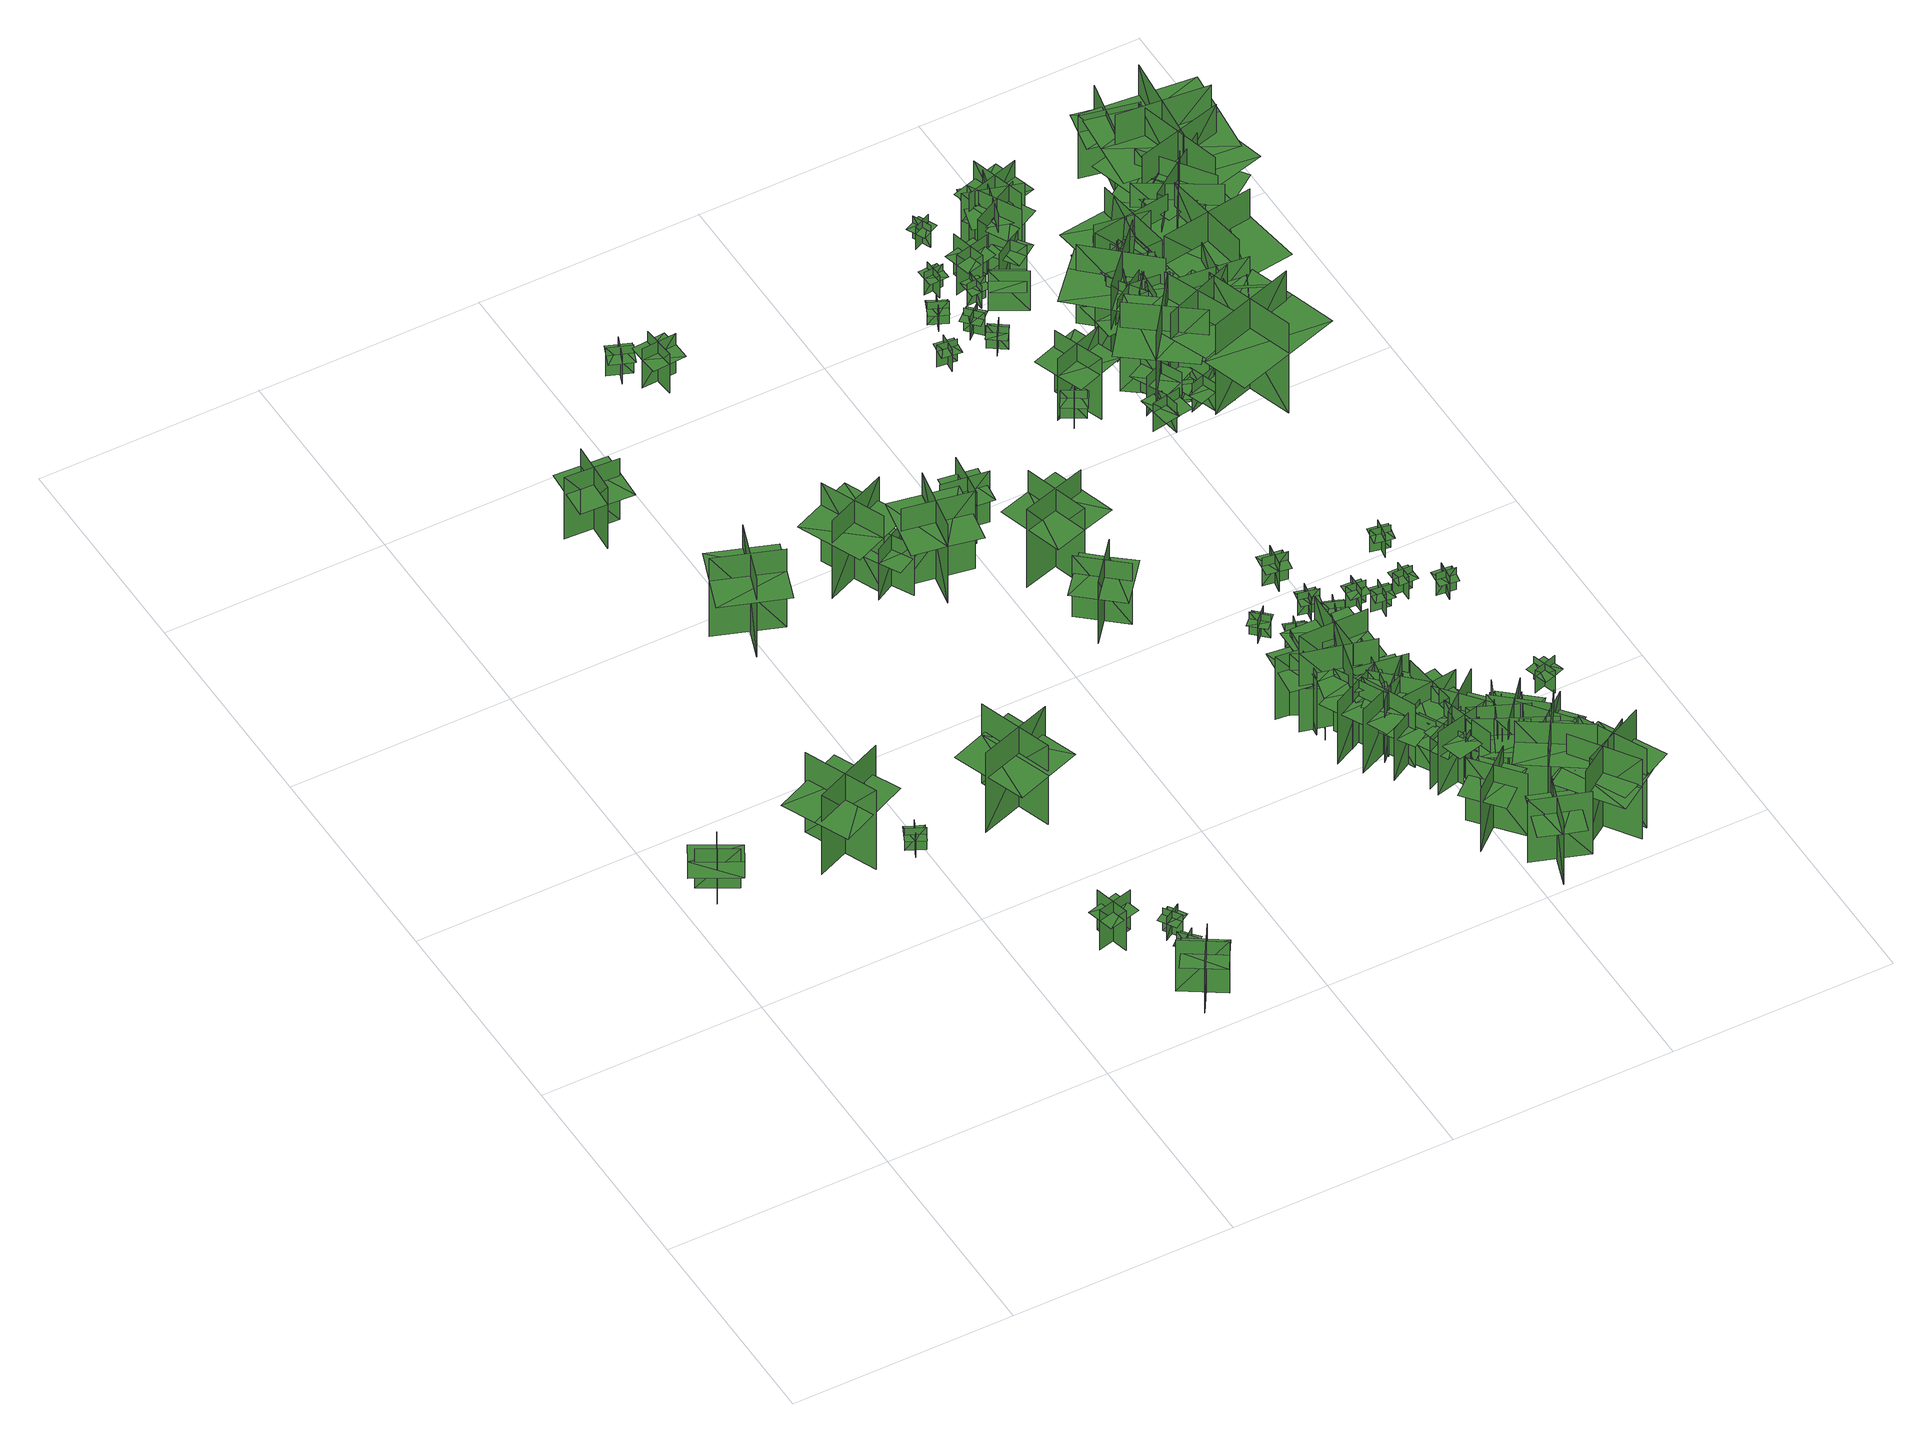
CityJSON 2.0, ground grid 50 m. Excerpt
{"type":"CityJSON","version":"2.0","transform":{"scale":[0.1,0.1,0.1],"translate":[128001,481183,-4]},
"CityObjects":{
"tree1":{"type":"SolitaryVegetationObject","geometry":[{"type":"MultiSurface","lod":"1","boundaries":[[[0,1,2]],[[0,2,3]],[[4,5,6]],[[4,6,7]],[[8,9,10]],[[8,10,11]],[[8,11,12]],[[8,12,13]]]}]},
"tree2":{"type":"SolitaryVegetationObject","geometry":[{"type":"MultiSurface","lod":"1","boundaries":[[[14,15,16]],[[14,16,17]],[[18,19,20]],[[18,20,21]],[[22,23,24]],[[22,24,25]],[[22,25,26]],[[22,26,27]]]}]},
"tree3":{"type":"SolitaryVegetationObject","geometry":[{"type":"MultiSurface","lod":"1","boundaries":[[[28,29,30]],[[28,30,31]],[[32,33,34]],[[32,34,35]],[[36,37,38]],[[36,38,39]],[[36,39,40]],[[36,40,41]]]}]},
"tree4":{"type":"SolitaryVegetationObject","geometry":[{"type":"MultiSurface","lod":"1","boundaries":[[[42,43,44]],[[42,44,45]],[[46,47,48]],[[46,48,49]],[[50,51,52]],[[50,52,53]],[[50,54,55]],[[50,55,51]]]}]},
"tree5":{"type":"SolitaryVegetationObject","geometry":[{"type":"MultiSurface","lod":"1","boundaries":[[[56,57,58]],[[56,58,59]],[[60,61,62]],[[60,62,63]],[[64,65,66]],[[64,66,67]],[[64,68,69]],[[64,69,65]]]}]},
"tree6":{"type":"SolitaryVegetationObject","geometry":[{"type":"MultiSurface","lod":"1","boundaries":[[[70,71,72]],[[70,72,73]],[[74,75,76]],[[74,76,77]],[[78,79,80]],[[78,80,81]],[[78,81,82]],[[78,82,83]]]}]},
"tree7":{"type":"SolitaryVegetationObject","geometry":[{"type":"MultiSurface","lod":"1","boundaries":[[[84,85,86]],[[84,86,87]],[[88,89,90]],[[88,90,91]],[[92,93,94]],[[92,94,95]],[[92,95,96]],[[92,96,97]]]}]},
"tree8":{"type":"SolitaryVegetationObject","geometry":[{"type":"MultiSurface","lod":"1","boundaries":[[[98,99,100]],[[98,100,101]],[[102,103,104]],[[102,104,105]],[[106,107,108]],[[106,108,109]],[[106,109,110]],[[106,110,111]]]}]},
"tree9":{"type":"SolitaryVegetationObject","geometry":[{"type":"MultiSurface","lod":"1","boundaries":[[[112,113,114]],[[112,114,115]],[[116,117,118]],[[116,118,119]],[[120,121,122]],[[120,122,123]],[[120,123,124]],[[120,124,125]]]}]},
"tree10":{"type":"SolitaryVegetationObject","geometry":[{"type":"MultiSurface","lod":"1","boundaries":[[[126,127,128]],[[126,128,129]],[[130,131,132]],[[130,132,133]],[[134,135,136]],[[134,136,137]],[[134,137,138]],[[134,138,139]]]}]},
"tree11":{"type":"SolitaryVegetationObject","geometry":[{"type":"MultiSurface","lod":"1","boundaries":[[[140,141,142]],[[140,142,143]],[[144,145,146]],[[144,146,147]],[[148,149,150]],[[148,150,151]],[[148,151,152]],[[148,152,153]]]}]},
"tree12":{"type":"SolitaryVegetationObject","geometry":[{"type":"MultiSurface","lod":"1","boundaries":[[[154,155,156]],[[154,156,157]],[[158,159,160]],[[158,160,161]],[[162,163,164]],[[162,164,165]],[[162,165,166]],[[162,166,167]]]}]},
"tree13":{"type":"SolitaryVegetationObject","geometry":[{"type":"MultiSurface","lod":"1","boundaries":[[[168,169,170]],[[168,170,171]],[[172,173,174]],[[172,174,175]],[[176,177,178]],[[176,178,179]],[[176,179,180]],[[176,180,181]]]}]},
"tree14":{"type":"SolitaryVegetationObject","geometry":[{"type":"MultiSurface","lod":"1","boundaries":[[[182,183,184]],[[182,184,185]],[[186,187,188]],[[186,188,189]],[[190,191,192]],[[190,192,193]],[[190,193,194]],[[190,194,195]]]}]},
"tree15":{"type":"SolitaryVegetationObject","geometry":[{"type":"MultiSurface","lod":"1","boundaries":[[[196,197,198]],[[196,198,199]],[[200,201,202]],[[200,202,203]],[[204,205,206]],[[204,206,207]],[[204,207,208]],[[204,208,209]]]}]},
"tree16":{"type":"SolitaryVegetationObject","geometry":[{"type":"MultiSurface","lod":"1","boundaries":[[[210,211,212]],[[210,212,213]],[[214,215,216]],[[214,216,217]],[[218,219,220]],[[218,220,221]],[[218,221,222]],[[218,222,223]]]}]},
"tree17":{"type":"SolitaryVegetationObject","geometry":[{"type":"MultiSurface","lod":"1","boundaries":[[[224,225,226]],[[224,226,227]],[[228,229,230]],[[228,230,231]],[[232,233,234]],[[232,234,235]],[[232,236,237]],[[232,237,233]]]}]},
"tree18":{"type":"SolitaryVegetationObject","geometry":[{"type":"MultiSurface","lod":"1","boundaries":[[[238,239,240]],[[238,240,241]],[[242,243,244]],[[242,244,245]],[[246,247,248]],[[246,248,249]],[[246,249,250]],[[246,250,251]]]}]},
"tree19":{"type":"SolitaryVegetationObject","geometry":[{"type":"MultiSurface","lod":"1","boundaries":[[[252,253,254]],[[252,254,255]],[[256,257,258]],[[256,258,259]],[[260,261,262]],[[260,262,263]],[[260,264,265]],[[260,265,261]]]}]},
"tree20":{"type":"SolitaryVegetationObject","geometry":[{"type":"MultiSurface","lod":"1","boundaries":[[[266,267,268]],[[266,268,269]],[[270,271,272]],[[270,272,273]],[[274,275,276]],[[274,276,277]],[[274,278,279]],[[274,279,275]]]}]},
"tree21":{"type":"SolitaryVegetationObject","geometry":[{"type":"MultiSurface","lod":"1","boundaries":[[[280,281,282]],[[280,282,283]],[[284,285,286]],[[284,286,287]],[[288,289,290]],[[288,290,291]],[[288,292,293]],[[288,293,289]]]}]},
"tree22":{"type":"SolitaryVegetationObject","geometry":[{"type":"MultiSurface","lod":"1","boundaries":[[[294,295,296]],[[294,296,297]],[[298,299,300]],[[298,300,301]],[[302,303,304]],[[302,304,305]],[[302,305,306]],[[302,306,307]]]}]},
"tree23":{"type":"SolitaryVegetationObject","geometry":[{"type":"MultiSurface","lod":"1","boundaries":[[[308,309,310]],[[308,310,311]],[[312,313,314]],[[312,314,315]],[[316,317,318]],[[316,318,319]],[[316,320,321]],[[316,321,317]]]}]},
"tree24":{"type":"SolitaryVegetationObject","geometry":[{"type":"MultiSurface","lod":"1","boundaries":[[[322,323,324]],[[322,324,325]],[[326,327,328]],[[326,328,329]],[[330,331,332]],[[330,332,333]],[[330,333,334]],[[330,334,335]]]}]},
"tree25":{"type":"SolitaryVegetationObject","geometry":[{"type":"MultiSurface","lod":"1","boundaries":[[[336,337,338]],[[336,338,339]],[[340,341,342]],[[340,342,343]],[[344,345,346]],[[344,346,347]],[[344,348,349]],[[344,349,345]]]}]},
"tree26":{"type":"SolitaryVegetationObject","geometry":[{"type":"MultiSurface","lod":"1","boundaries":[[[350,351,352]],[[350,352,353]],[[354,355,356]],[[354,356,357]],[[358,359,360]],[[358,360,361]],[[358,362,363]],[[358,363,359]]]}]},
"tree27":{"type":"SolitaryVegetationObject","geometry":[{"type":"MultiSurface","lod":"1","boundaries":[[[364,365,366]],[[364,366,367]],[[368,369,370]],[[368,370,371]],[[372,373,374]],[[372,374,375]],[[372,375,376]],[[372,376,377]]]}]},
"tree28":{"type":"SolitaryVegetationObject","geometry":[{"type":"MultiSurface","lod":"1","boundaries":[[[378,379,380]],[[378,380,381]],[[382,383,384]],[[382,384,385]],[[386,387,388]],[[386,388,389]],[[386,390,391]],[[386,391,387]]]}]},
"tree29":{"type":"SolitaryVegetationObject","geometry":[{"type":"MultiSurface","lod":"1","boundaries":[[[392,393,394]],[[392,394,395]],[[396,397,398]],[[396,398,399]],[[400,401,402]],[[400,402,403]],[[400,404,405]],[[400,405,401]]]}]},
"tree30":{"type":"SolitaryVegetationObject","geometry":[{"type":"MultiSurface","lod":"1","boundaries":[[[406,407,408]],[[406,408,409]],[[410,411,412]],[[410,412,413]],[[414,415,416]],[[414,416,417]],[[414,418,419]],[[414,419,415]]]}]},
"tree31":{"type":"SolitaryVegetationObject","geometry":[{"type":"MultiSurface","lod":"1","boundaries":[[[420,421,422]],[[420,422,423]],[[424,425,426]],[[424,426,427]],[[428,429,430]],[[428,430,431]],[[428,432,433]],[[428,433,429]]]}]},
"tree32":{"type":"SolitaryVegetationObject","geometry":[{"type":"MultiSurface","lod":"1","boundaries":[[[434,435,436]],[[434,436,437]],[[438,439,440]],[[438,440,441]],[[442,443,444]],[[442,444,445]],[[442,445,446]],[[442,446,447]]]}]},
"tree33":{"type":"SolitaryVegetationObject","geometry":[{"type":"MultiSurface","lod":"1","boundaries":[[[448,449,450]],[[448,450,451]],[[452,453,454]],[[452,454,455]],[[456,457,458]],[[456,458,459]],[[456,460,461]],[[456,461,457]]]}]},
"tree34":{"type":"SolitaryVegetationObject","geometry":[{"type":"MultiSurface","lod":"1","boundaries":[[[462,463,464]],[[462,464,465]],[[466,467,468]],[[466,468,469]],[[470,471,472]],[[470,472,473]],[[470,473,474]],[[470,474,475]]]}]},
"tree35":{"type":"SolitaryVegetationObject","geometry":[{"type":"MultiSurface","lod":"1","boundaries":[[[476,477,478]],[[476,478,479]],[[480,481,482]],[[480,482,483]],[[484,485,486]],[[484,486,487]],[[484,487,488]],[[484,488,489]]]}]},
"tree36":{"type":"SolitaryVegetationObject","geometry":[{"type":"MultiSurface","lod":"1","boundaries":[[[490,491,492]],[[490,492,493]],[[494,495,496]],[[494,496,497]],[[498,499,500]],[[498,500,501]],[[498,502,503]],[[498,503,499]]]}]},
"tree37":{"type":"SolitaryVegetationObject","geometry":[{"type":"MultiSurface","lod":"1","boundaries":[[[504,505,506]],[[504,506,507]],[[508,509,510]],[[508,510,511]],[[512,513,514]],[[512,514,515]],[[512,515,516]],[[512,516,517]]]}]},
"tree38":{"type":"SolitaryVegetationObject","geometry":[{"type":"MultiSurface","lod":"1","boundaries":[[[518,519,520]],[[518,520,521]],[[522,523,524]],[[522,524,525]],[[526,527,528]],[[526,528,529]],[[526,530,531]],[[526,531,527]]]}]},
"tree39":{"type":"SolitaryVegetationObject","geometry":[{"type":"MultiSurface","lod":"1","boundaries":[[[532,533,534]],[[532,534,535]],[[536,537,538]],[[536,538,539]],[[540,541,542]],[[540,542,543]],[[540,544,545]],[[540,545,541]]]}]},
"tree40":{"type":"SolitaryVegetationObject","geometry":[{"type":"MultiSurface","lod":"1","boundaries":[[[546,547,548]],[[546,548,549]],[[550,551,552]],[[550,552,553]],[[554,555,556]],[[554,556,557]],[[554,558,559]],[[554,559,555]]]}]},
"tree41":{"type":"SolitaryVegetationObject","geometry":[{"type":"MultiSurface","lod":"1","boundaries":[[[560,561,562]],[[560,562,563]],[[564,565,566]],[[564,566,567]],[[568,569,570]],[[568,570,571]],[[568,572,573]],[[568,573,569]]]}]},
"tree42":{"type":"SolitaryVegetationObject","geometry":[{"type":"MultiSurface","lod":"1","boundaries":[[[574,575,576]],[[574,576,577]],[[578,579,580]],[[578,580,581]],[[582,583,584]],[[582,584,585]],[[582,583,586]],[[582,586,587]]]}]},
"tree43":{"type":"SolitaryVegetationObject","geometry":[{"type":"MultiSurface","lod":"1","boundaries":[[[588,589,590]],[[588,590,591]],[[592,593,594]],[[592,594,595]],[[596,597,598]],[[596,598,599]],[[596,600,601]],[[596,601,597]]]}]},
"tree44":{"type":"SolitaryVegetationObject","geometry":[{"type":"MultiSurface","lod":"1","boundaries":[[[602,603,604]],[[602,604,605]],[[606,607,608]],[[606,608,609]],[[610,611,612]],[[610,612,613]],[[610,611,614]],[[610,614,615]]]}]},
"tree45":{"type":"SolitaryVegetationObject","geometry":[{"type":"MultiSurface","lod":"1","boundaries":[[[616,617,618]],[[616,618,619]],[[620,621,622]],[[620,622,623]],[[624,625,626]],[[624,626,627]],[[624,627,628]],[[624,628,629]]]}]},
"tree46":{"type":"SolitaryVegetationObject","geometry":[{"type":"MultiSurface","lod":"1","boundaries":[[[630,631,632]],[[630,632,633]],[[634,635,636]],[[634,636,637]],[[638,639,640]],[[638,640,641]],[[638,642,643]],[[638,643,639]]]}]},
"tree47":{"type":"SolitaryVegetationObject","geometry":[{"type":"MultiSurface","lod":"1","boundaries":[[[644,645,646]],[[644,646,647]],[[648,649,650]],[[648,650,651]],[[652,653,654]],[[652,654,655]],[[652,656,657]],[[652,657,653]]]}]},
"tree48":{"type":"SolitaryVegetationObject","geometry":[{"type":"MultiSurface","lod":"1","boundaries":[[[658,659,660]],[[658,660,661]],[[662,663,664]],[[662,664,665]],[[666,667,668]],[[666,668,669]],[[666,669,670]],[[666,670,671]]]}]},
"tree49":{"type":"SolitaryVegetationObject","geometry":[{"type":"MultiSurface","lod":"1","boundaries":[[[672,673,674]],[[672,674,675]],[[676,677,678]],[[676,678,679]],[[680,681,682]],[[680,682,683]],[[680,681,684]],[[680,684,685]]]}]},
"tree50":{"type":"SolitaryVegetationObject","geometry":[{"type":"MultiSurface","lod":"1","boundaries":[[[686,687,688]],[[686,688,689]],[[690,691,692]],[[690,692,693]],[[694,695,696]],[[694,696,697]],[[694,697,698]],[[694,698,699]]]}]},
"tree51":{"type":"SolitaryVegetationObject","geometry":[{"type":"MultiSurface","lod":"1","boundaries":[[[700,701,702]],[[700,702,703]],[[704,705,706]],[[704,706,707]],[[708,709,710]],[[708,710,711]],[[708,711,712]],[[708,712,713]]]}]},
"tree52":{"type":"SolitaryVegetationObject","geometry":[{"type":"MultiSurface","lod":"1","boundaries":[[[714,715,716]],[[714,716,717]],[[718,719,720]],[[718,720,721]],[[722,723,724]],[[722,724,725]],[[722,725,726]],[[722,726,727]]]}]},
"tree53":{"type":"SolitaryVegetationObject","geometry":[{"type":"MultiSurface","lod":"1","boundaries":[[[728,729,730]],[[728,730,731]],[[732,733,734]],[[732,734,735]],[[736,737,738]],[[736,738,739]],[[736,739,740]],[[736,740,741]]]}]},
"tree54":{"type":"SolitaryVegetationObject","geometry":[{"type":"MultiSurface","lod":"1","boundaries":[[[742,743,744]],[[742,744,745]],[[746,747,748]],[[746,748,749]],[[750,751,752]],[[750,752,753]],[[750,753,754]],[[750,754,755]]]}]},
"tree55":{"type":"SolitaryVegetationObject","geometry":[{"type":"MultiSurface","lod":"1","boundaries":[[[756,757,758]],[[756,758,759]],[[760,761,762]],[[760,762,763]],[[764,765,766]],[[764,766,767]],[[764,767,768]],[[764,768,769]]]}]},
"tree56":{"type":"SolitaryVegetationObject","geometry":[{"type":"MultiSurface","lod":"1","boundaries":[[[770,771,772]],[[770,772,773]],[[774,775,776]],[[774,776,777]],[[778,779,780]],[[778,780,781]],[[778,781,782]],[[778,782,783]]]}]},
"tree57":{"type":"SolitaryVegetationObject","geometry":[{"type":"MultiSurface","lod":"1","boundaries":[[[784,785,786]],[[784,786,787]],[[788,789,790]],[[788,790,791]],[[792,793,794]],[[792,794,795]],[[792,795,796]],[[792,796,797]]]}]},
"tree58":{"type":"SolitaryVegetationObject","geometry":[{"type":"MultiSurface","lod":"1","boundaries":[[[798,799,800]],[[798,800,801]],[[802,803,804]],[[802,804,805]],[[806,807,808]],[[806,808,809]],[[806,809,810]],[[806,810,811]]]}]},
"tree59":{"type":"SolitaryVegetationObject","geometry":[{"type":"MultiSurface","lod":"1","boundaries":[[[812,813,814]],[[812,814,815]],[[816,817,818]],[[816,818,819]],[[820,821,822]],[[820,822,823]],[[820,823,824]],[[820,824,825]]]}]},
"tree60":{"type":"SolitaryVegetationObject","geometry":[{"type":"MultiSurface","lod":"1","boundaries":[[[826,827,828]],[[826,828,829]],[[830,831,832]],[[830,832,833]],[[834,835,836]],[[834,836,837]],[[834,837,838]],[[834,838,839]]]}]},
"tree61":{"type":"SolitaryVegetationObject","geometry":[{"type":"MultiSurface","lod":"1","boundaries":[[[840,841,842]],[[840,842,843]],[[844,845,846]],[[844,846,847]],[[848,849,850]],[[848,850,851]],[[848,851,852]],[[848,852,853]]]}]},
"tree62":{"type":"SolitaryVegetationObject","geometry":[{"type":"MultiSurface","lod":"1","boundaries":[[[854,855,856]],[[854,856,857]],[[858,859,860]],[[858,860,861]],[[862,863,864]],[[862,864,865]],[[862,865,866]],[[862,866,867]]]}]},
"tree63":{"type":"SolitaryVegetationObject","geometry":[{"type":"MultiSurface","lod":"1","boundaries":[[[868,869,870]],[[868,870,871]],[[872,873,874]],[[872,874,875]],[[876,877,878]],[[876,878,879]],[[876,879,880]],[[876,880,881]]]}]},
"tree64":{"type":"SolitaryVegetationObject","geometry":[{"type":"MultiSurface","lod":"1","boundaries":[[[882,883,884]],[[882,884,885]],[[886,887,888]],[[886,888,889]],[[890,891,892]],[[890,892,893]],[[890,894,895]],[[890,895,891]]]}]},
"tree65":{"type":"SolitaryVegetationObject","geometry":[{"type":"MultiSurface","lod":"1","boundaries":[[[896,897,898]],[[896,898,899]],[[900,901,902]],[[900,902,903]],[[904,905,906]],[[904,906,907]],[[904,908,909]],[[904,909,905]]]}]},
"tree66":{"type":"SolitaryVegetationObject","geometry":[{"type":"MultiSurface","lod":"1","boundaries":[[[910,911,912]],[[910,912,913]],[[914,915,916]],[[914,916,917]],[[918,919,920]],[[918,920,921]],[[918,921,922]],[[918,922,923]]]}]},
"tree67":{"type":"SolitaryVegetationObject","geometry":[{"type":"MultiSurface","lod":"1","boundaries":[[[924,925,926]],[[924,926,927]],[[928,929,930]],[[928,930,931]],[[932,933,934]],[[932,934,935]],[[932,935,936]],[[932,936,937]]]}]},
"tree68":{"type":"SolitaryVegetationObject","geometry":[{"type":"MultiSurface","lod":"1","boundaries":[[[938,939,940]],[[938,940,941]],[[942,943,944]],[[942,944,945]],[[946,947,948]],[[946,948,949]],[[946,949,950]],[[946,950,951]]]}]},
"tree69":{"type":"SolitaryVegetationObject","geometry":[{"type":"MultiSurface","lod":"1","boundaries":[[[952,953,954]],[[952,954,955]],[[956,957,958]],[[956,958,959]],[[960,961,962]],[[960,962,963]],[[960,963,964]],[[960,964,965]]]}]},
"tree70":{"type":"SolitaryVegetationObject","geometry":[{"type":"MultiSurface","lod":"1","boundaries":[[[966,967,968]],[[966,968,969]],[[970,971,972]],[[970,972,973]],[[974,975,976]],[[974,976,977]],[[974,977,978]],[[974,978,979]]]}]},
"tree71":{"type":"SolitaryVegetationObject","geometry":[{"type":"MultiSurface","lod":"1","boundaries":[[[980,981,982]],[[980,982,983]],[[984,985,986]],[[984,986,987]],[[988,989,990]],[[988,990,991]],[[988,991,992]],[[988,992,993]]]}]},
"tree72":{"type":"SolitaryVegetationObject","geometry":[{"type":"MultiSurface","lod":"1","boundaries":[[[994,995,996]],[[994,996,997]],[[998,999,1000]],[[998,1000,1001]],[[1002,1003,1004]],[[1002,1004,1005]],[[1002,1006,1007]],[[1002,1007,1003]]]}]},
"tree73":{"type":"SolitaryVegetationObject","geometry":[{"type":"MultiSurface","lod":"1","boundaries":[[[1008,1009,1010]],[[1008,1010,1011]],[[1012,1013,1014]],[[1012,1014,1015]],[[1016,1017,1018]],[[1016,1018,1019]],[[1016,1019,1020]],[[1016,1020,1021]]]}]},
"tree74":{"type":"SolitaryVegetationObject","geometry":[{"type":"MultiSurface","lod":"1","boundaries":[[[1022,1023,1024]],[[1022,1024,1025]],[[1026,1027,1028]],[[1026,1028,1029]],[[1030,1031,1032]],[[1030,1032,1033]],[[1030,1033,1034]],[[1030,1034,1035]]]}]},
"tree75":{"type":"SolitaryVegetationObject","geometry":[{"type":"MultiSurface","lod":"1","boundaries":[[[1036,1037,1038]],[[1036,1038,1039]],[[1040,1041,1042]],[[1040,1042,1043]],[[1044,1045,1041]],[[1044,1041,1040]],[[1046,1047,1037]],[[1046,1037,1036]],[[1036,1037,1048]],[[1036,1048,1049]],[[1036,1050,1051]],[[1036,1051,1037]]]}]},
"tree76":{"type":"SolitaryVegetationObject","geometry":[{"type":"MultiSurface","lod":"1","boundaries":[[[1052,1053,1054]],[[1052,1054,1055]],[[1056,1057,1058]],[[1056,1058,1059]],[[1060,1061,1062]],[[1060,1062,1063]],[[1060,1063,1064]],[[1060,1064,1065]]]}]},
"tree77":{"type":"SolitaryVegetationObject","geometry":[{"type":"MultiSurface","lod":"1","boundaries":[[[1066,1067,1068]],[[1066,1068,1069]],[[1070,1071,1072]],[[1070,1072,1073]],[[1074,1075,1076]],[[1074,1076,1077]],[[1074,1078,1079]],[[1074,1079,1075]]]}]},
"tree78":{"type":"SolitaryVegetationObject","geometry":[{"type":"MultiSurface","lod":"1","boundaries":[[[1080,1081,1082]],[[1080,1082,1083]],[[1084,1085,1086]],[[1084,1086,1087]],[[1088,1089,1090]],[[1088,1090,1091]],[[1088,1091,1092]],[[1088,1092,1093]]]}]},
"tree79":{"type":"SolitaryVegetationObject","geometry":[{"type":"MultiSurface","lod":"1","boundaries":[[[1094,1095,1096]],[[1094,1096,1097]],[[1098,1099,1100]],[[1098,1100,1101]],[[1102,1103,1104]],[[1102,1104,1105]],[[1102,1105,1106]],[[1102,1106,1107]]]}]},
"tree80":{"type":"SolitaryVegetationObject","geometry":[{"type":"MultiSurface","lod":"1","boundaries":[[[1108,1109,1110]],[[1108,1110,1111]],[[1112,1113,1114]],[[1112,1114,1115]],[[1116,1117,1113]],[[1116,1113,1112]],[[1118,1119,1109]],[[1118,1109,1108]],[[1108,1109,1120]],[[1108,1120,1121]],[[1108,1122,1123]],[[1108,1123,1109]]]}]},
"tree81":{"type":"SolitaryVegetationObject","geometry":[{"type":"MultiSurface","lod":"1","boundaries":[[[1124,1125,1126]],[[1124,1126,1127]],[[1128,1129,1130]],[[1128,1130,1131]],[[1132,1133,1134]],[[1132,1134,1135]],[[1132,1136,1137]],[[1132,1137,1133]]]}]},
"tree82":{"type":"SolitaryVegetationObject","geometry":[{"type":"MultiSurface","lod":"1","boundaries":[[[1138,1139,1140]],[[1138,1140,1141]],[[1142,1143,1144]],[[1142,1144,1145]],[[1146,1147,1148]],[[1146,1148,1149]],[[1146,1149,1150]],[[1146,1150,1151]]]}]},
"tree83":{"type":"SolitaryVegetationObject","geometry":[{"type":"MultiSurface","lod":"1","boundaries":[[[1152,1153,1154]],[[1152,1154,1155]],[[1156,1157,1158]],[[1156,1158,1159]],[[1160,1161,1162]],[[1160,1162,1163]],[[1160,1163,1164]],[[1160,1164,1165]]]}]},
"tree84":{"type":"SolitaryVegetationObject","geometry":[{"type":"MultiSurface","lod":"1","boundaries":[[[1166,1167,1168]],[[1166,1168,1169]],[[1170,1171,1172]],[[1170,1172,1173]],[[1174,1175,1176]],[[1174,1176,1177]],[[1174,1177,1178]],[[1174,1178,1179]]]}]},
"tree85":{"type":"SolitaryVegetationObject","geometry":[{"type":"MultiSurface","lod":"1","boundaries":[[[1180,1181,1182]],[[1180,1182,1183]],[[1184,1185,1186]],[[1184,1186,1187]],[[1188,1189,1190]],[[1188,1190,1191]],[[1188,1191,1192]],[[1188,1192,1193]]]}]},
"tree86":{"type":"SolitaryVegetationObject","geometry":[{"type":"MultiSurface","lod":"1","boundaries":[[[1194,1195,1196]],[[1194,1196,1197]],[[1198,1199,1200]],[[1198,1200,1201]],[[1202,1203,1204]],[[1202,1204,1205]],[[1202,1206,1207]],[[1202,1207,1203]]]}]},
"tree87":{"type":"SolitaryVegetationObject","geometry":[{"type":"MultiSurface","lod":"1","boundaries":[[[1208,1209,1210]],[[1208,1210,1211]],[[1212,1213,1214]],[[1212,1214,1215]],[[1216,1217,1218]],[[1216,1218,1219]],[[1216,1219,1220]],[[1216,1220,1221]]]}]},
"tree88":{"type":"SolitaryVegetationObject","geometry":[{"type":"MultiSurface","lod":"1","boundaries":[[[1222,1223,1224]],[[1222,1224,1225]],[[1226,1227,1228]],[[1226,1228,1229]],[[1230,1231,1232]],[[1230,1232,1233]],[[1230,1233,1234]],[[1230,1234,1235]]]}]},
"tree89":{"type":"SolitaryVegetationObject","geometry":[{"type":"MultiSurface","lod":"1","boundaries":[[[1236,1237,1238]],[[1236,1238,1239]],[[1240,1241,1242]],[[1240,1242,1243]],[[1244,1245,1246]],[[1244,1246,1247]],[[1244,1247,1248]],[[1244,1248,1249]]]}]},
"tree90":{"type":"SolitaryVegetationObject","geometry":[{"type":"MultiSurface","lod":"1","boundaries":[[[1250,1251,1252]],[[1250,1252,1253]],[[1254,1255,1256]],[[1254,1256,1257]],[[1258,1259,1255]],[[1258,1255,1254]],[[1260,1261,1251]],[[1260,1251,1250]],[[1250,1251,1262]],[[1250,1262,1263]],[[1250,1264,1265]],[[1250,1265,1251]]]}]},
"tree91":{"type":"SolitaryVegetationObject","geometry":[{"type":"MultiSurface","lod":"1","boundaries":[[[1266,1267,1268]],[[1266,1268,1269]],[[1270,1271,1272]],[[1270,1272,1273]],[[1274,1275,1276]],[[1274,1276,1277]],[[1274,1277,1278]],[[1274,1278,1279]]]}]},
"tree92":{"type":"SolitaryVegetationObject","geometry":[{"type":"MultiSurface","lod":"1","boundaries":[[[1280,1281,1282]],[[1280,1282,1283]],[[1284,1285,1286]],[[1284,1286,1287]],[[1288,1289,1290]],[[1288,1290,1291]],[[1288,1292,1293]],[[1288,1293,1289]]]}]},
"tree93":{"type":"SolitaryVegetationObject","geometry":[{"type":"MultiSurface","lod":"1","boundaries":[[[1294,1295,1296]],[[1294,1296,1297]],[[1298,1299,1300]],[[1298,1300,1301]],[[1302,1303,1304]],[[1302,1304,1305]],[[1302,1305,1306]],[[1302,1306,1307]]]}]},
"tree94":{"type":"SolitaryVegetationObject","geometry":[{"type":"MultiSurface","lod":"1","boundaries":[[[1308,1309,1310]],[[1308,1310,1311]],[[1312,1313,1314]],[[1312,1314,1315]],[[1316,1317,1313]],[[1316,1313,1312]],[[1318,1319,1309]],[[1318,1309,1308]],[[1308,1309,1320]],[[1308,1320,1321]],[[1308,1322,1323]],[[1308,1323,1309]]]}]},
"tree95":{"type":"SolitaryVegetationObject","geometry":[{"type":"MultiSurface","lod":"1","boundaries":[[[1324,1325,1326]],[[1324,1326,1327]],[[1328,1329,1330]],[[1328,1330,1331]],[[1332,1333,1334]],[[1332,1334,1335]],[[1332,1336,1337]],[[1332,1337,1333]]]}]},
"tree96":{"type":"SolitaryVegetationObject","geometry":[{"type":"MultiSurface","lod":"1","boundaries":[[[1338,1339,1340]],[[1338,1340,1341]],[[1342,1343,1344]],[[1342,1344,1345]],[[1346,1347,1348]],[[1346,1348,1349]],[[1346,1349,1350]],[[1346,1350,1351]]]}]},
"tree97":{"type":"SolitaryVegetationObject","geometry":[{"type":"MultiSurface","lod":"1","boundaries":[[[1352,1353,1354]],[[1352,1354,1355]],[[1356,1357,1358]],[[1356,1358,1359]],[[1360,1361,1362]],[[1360,1362,1363]],[[1360,1363,1364]],[[1360,1364,1365]]]}]},
"tree98":{"type":"SolitaryVegetationObject","geometry":[{"type":"MultiSurface","lod":"1","boundaries":[[[1366,1367,1368]],[[1366,1368,1369]],[[1370,1371,1372]],[[1370,1372,1373]],[[1374,1375,1376]],[[1374,1376,1377]],[[1374,1377,1378]],[[1374,1378,1379]]]}]},
"tree99":{"type":"SolitaryVegetationObject","geometry":[{"type":"MultiSurface","lod":"1","boundaries":[[[1380,1381,1382]],[[1380,1382,1383]],[[1384,1385,1386]],[[1384,1386,1387]],[[1388,1389,1390]],[[1388,1390,1391]],[[1388,1392,1393]],[[1388,1393,1389]]]}]},
"tree100":{"type":"SolitaryVegetationObject","geometry":[{"type":"MultiSurface","lod":"1","boundaries":[[[1394,1395,1396]],[[1394,1396,1397]],[[1398,1399,1400]],[[1398,1400,1401]],[[1402,1403,1404]],[[1402,1404,1405]],[[1402,1405,1406]],[[1402,1406,1407]]]}]},
"tree101":{"type":"SolitaryVegetationObject","geometry":[{"type":"MultiSurface","lod":"1","boundaries":[[[1408,1409,1410]],[[1408,1410,1411]],[[1412,1413,1414]],[[1412,1414,1415]],[[1416,1417,1418]],[[1416,1418,1419]],[[1416,1420,1421]],[[1416,1421,1417]]]}]},
"tree102":{"type":"SolitaryVegetationObject","geometry":[{"type":"MultiSurface","lod":"1","boundaries":[[[1422,1423,1424]],[[1422,1424,1425]],[[1426,1427,1428]],[[1426,1428,1429]],[[1430,1431,1432]],[[1430,1432,1433]],[[1430,1433,1434]],[[1430,1434,1435]]]}]},
"tree103":{"type":"SolitaryVegetationObject","geometry":[{"type":"MultiSurface","lod":"1","boundaries":[[[1436,1437,1438]],[[1436,1438,1439]],[[1440,1441,1442]],[[1440,1442,1443]],[[1444,1445,1446]],[[1444,1446,1447]],[[1444,1447,1448]],[[1444,1448,1449]]]}]},
"tree104":{"type":"SolitaryVegetationObject","geometry":[{"type":"MultiSurface","lod":"1","boundaries":[[[1450,1451,1452]],[[1450,1452,1453]],[[1454,1455,1456]],[[1454,1456,1457]],[[1458,1459,1460]],[[1458,1460,1461]],[[1458,1462,1463]],[[1458,1463,1459]]]}]}
},
"vertices":[
[56,775,26],[56,775,134],[102,857,134],[102,857,26],[40,836,26],[40,836,134],[119,792,134],[119,792,26],[28,843,99],[5,802,99],[103,747,99],[126,788,99],[149,829,99],[51,884,99],
[446,827,11],[284,758,11],[284,758,230],[446,827,230],[316,879,11],[385,717,11],[385,717,230],[316,879,230],[431,834,159],[398,908,159],[237,836,159],[271,762,159],[304,688,159],[465,760,159],
[463,742,4],[503,723,4],[503,723,65],[463,742,65],[473,714,4],[492,754,4],[492,754,65],[473,714,65],[473,714,48],[493,705,48],[512,745,48],[492,754,48],[472,764,48],[453,724,48],
[740,330,2],[660,310,2],[660,310,111],[740,330,111],[684,363,2],[704,283,2],[704,283,111],[684,363,111],[733,329,83],[660,310,83],[668,278,83],[741,297,83],[725,360,83],[652,341,83],
[733,135,2],[823,78,2],[823,78,143],[733,135,143],[752,53,2],[809,143,2],[809,143,143],[752,53,143],[741,130,107],[823,78,107],[845,114,107],[763,166,107],[718,95,107],[801,43,107],
[811,185,8],[783,219,8],[783,219,70],[811,185,70],[814,214,8],[780,186,8],[780,186,70],[814,214,70],[814,214,53],[800,231,53],[766,203,53],[780,186,53],[794,169,53],[828,197,53],
[791,289,10],[815,252,10],[815,252,72],[791,289,72],[784,261,10],[822,284,10],[822,284,72],[784,261,72],[784,261,55],[796,242,55],[834,265,55],[822,284,55],[810,303,55],[773,279,55],
[435,1826,9],[313,1833,9],[313,1833,178],[435,1826,178],[381,1887,9],[374,1766,9],[374,1766,178],[381,1887,178],[381,1887,131],[321,1891,131],[313,1769,131],[374,1766,131],[435,1762,131],[442,1883,131],
[480,1359,5],[531,1505,5],[531,1505,221],[480,1359,221],[573,1403,5],[427,1455,5],[427,1455,221],[573,1403,221],[573,1403,160],[599,1476,160],[453,1528,160],[427,1455,160],[401,1382,160],[547,1330,160],
[690,833,3],[746,666,3],[746,666,222],[690,833,222],[628,708,3],[795,764,3],[795,764,222],[628,708,222],[682,819,151],[605,791,151],[664,625,151],[741,653,151],[817,680,151],[758,846,151],
[690,1427,6],[832,1488,6],[832,1488,221],[690,1427,221],[785,1388,6],[724,1530,6],[724,1530,221],[785,1388,221],[785,1388,161],[856,1419,161],[795,1561,161],[724,1530,161],[653,1499,161],[714,1357,161],
[786,1440,9],[834,1352,9],[834,1352,148],[786,1440,148],[767,1376,9],[855,1424,9],[855,1424,148],[767,1376,148],[767,1376,109],[791,1332,109],[879,1380,109],[855,1424,109],[831,1468,109],[744,1420,109],
[663,2170,10],[611,2190,10],[611,2190,87],[663,2170,87],[648,2204,10],[628,2153,10],[628,2153,87],[648,2204,87],[648,2204,66],[622,2214,66],[602,2163,66],[628,2153,66],[654,2143,66],[674,2194,66],
[823,1386,9],[975,1358,9],[975,1358,224],[823,1386,224],[881,1301,9],[909,1453,9],[909,1453,224],[881,1301,224],[881,1301,164],[957,1286,164],[985,1439,164],[909,1453,164],[833,1467,164],[805,1315,164],
[691,2162,10],[697,2085,10],[697,2085,118],[691,2162,118],[657,2124,10],[735,2129,10],[735,2129,118],[657,2124,118],[657,2124,88],[660,2085,88],[737,2090,88],[735,2129,88],[732,2168,88],[655,2162,88],
[1163,1061,16],[1071,1140,16],[1071,1140,185],[1163,1061,185],[1157,1142,16],[1078,1049,16],[1078,1049,185],[1157,1142,185],[1157,1142,137],[1111,1182,137],[1032,1089,137],[1078,1049,137],[1125,1010,137],[1204,1103,137],
[1026,1524,9],[1013,1418,9],[1013,1418,150],[1026,1524,150],[960,1472,9],[1066,1458,9],[1066,1458,150],[960,1472,150],[1025,1515,113],[1013,1418,113],[1054,1413,113],[1067,1509,113],[983,1520,113],[971,1424,113],
[1184,1304,11],[1036,1260,11],[1036,1260,226],[1184,1304,226],[1094,1354,11],[1138,1206,11],[1138,1206,226],[1094,1354,226],[1094,1354,166],[1020,1332,166],[1064,1183,166],[1138,1206,166],[1212,1228,166],[1168,1376,166],
[1328,617,9],[1342,746,9],[1342,746,181],[1328,617,181],[1408,682,9],[1279,696,9],[1279,696,181],[1408,682,181],[1329,628,136],[1342,746,136],[1291,752,136],[1278,634,136],[1380,623,136],[1393,741,136],
[1324,527,8],[1441,585,8],[1441,585,180],[1324,527,180],[1422,495,8],[1364,612,8],[1364,612,180],[1422,495,180],[1334,532,135],[1441,585,135],[1418,631,135],[1311,578,135],[1357,486,135],[1464,539,135],
[1448,175,5],[1547,259,5],[1547,259,177],[1448,175,177],[1550,167,5],[1467,267,5],[1467,267,177],[1550,167,177],[1456,182,132],[1547,259,132],[1514,298,132],[1423,222,132],[1489,143,132],[1580,220,132],
[1420,629,10],[1308,690,10],[1308,690,181],[1420,629,181],[1397,707,10],[1397,707,181],[1335,595,181],[1335,595,10],[1397,707,127],[1350,733,127],[1301,644,127],[1347,618,127],[1394,592,127],[1443,682,127],
[1356,481,7],[1475,532,7],[1475,532,180],[1356,481,180],[1452,443,7],[1400,563,7],[1400,563,180],[1452,443,180],[1366,485,135],[1475,532,135],[1455,579,135],[1346,532,135],[1386,438,135],[1496,485,135],
[1370,547,10],[1411,705,10],[1411,705,227],[1370,547,227],[1459,600,10],[1459,600,227],[1302,641,227],[1302,641,10],[1459,600,159],[1476,666,159],[1350,699,159],[1333,633,159],[1316,567,159],[1442,535,159],
[1399,432,7],[1492,485,7],[1492,485,148],[1399,432,148],[1480,410,7],[1428,503,7],[1428,503,148],[1480,410,148],[1407,437,112],[1492,485,112],[1471,521,112],[1386,473,112],[1428,400,112],[1512,448,112],
[1544,13,6],[1586,136,6],[1586,136,178],[1544,13,178],[1636,59,6],[1513,101,6],[1513,101,178],[1636,59,178],[1548,23,134],[1586,136,134],[1537,153,134],[1499,40,134],[1596,7,134],[1634,119,134],
[1408,612,10],[1409,767,10],[1409,767,225],[1408,612,225],[1482,684,10],[1327,685,10],[1327,685,225],[1482,684,225],[1482,684,165],[1482,761,165],[1328,763,165],[1327,685,165],[1326,608,165],[1481,606,165],
[1545,424,6],[1449,377,6],[1449,377,147],[1545,424,147],[1465,450,6],[1512,355,6],[1512,355,147],[1465,450,147],[1536,420,110],[1449,377,110],[1468,339,110],[1555,383,110],[1518,458,110],[1431,414,110],
[1406,483,9],[1498,576,9],[1498,576,181],[1406,483,181],[1509,485,9],[1417,576,9],[1417,576,181],[1509,485,181],[1414,491,137],[1498,576,137],[1461,612,137],[1378,527,137],[1451,455,137],[1534,540,137],
[1512,574,9],[1384,594,9],[1384,594,182],[1512,574,182],[1452,657,9],[1431,528,9],[1431,528,182],[1452,657,182],[1501,575,137],[1384,594,137],[1376,544,137],[1493,525,137],[1510,626,137],[1392,645,137],
[1454,354,6],[1580,386,6],[1580,386,179],[1454,354,179],[1542,302,6],[1510,428,6],[1510,428,179],[1542,302,179],[1464,357,134],[1580,386,134],[1567,436,134],[1452,407,134],[1477,307,134],[1592,336,134],
[1349,888,21],[1380,920,21],[1380,920,82],[1349,888,82],[1379,889,21],[1347,919,21],[1347,919,82],[1379,889,82],[1379,889,65],[1394,905,65],[1362,935,65],[1347,919,65],[1331,903,65],[1364,873,65],
[1506,556,8],[1521,427,8],[1521,427,180],[1506,556,180],[1442,475,8],[1571,490,8],[1571,490,180],[1442,475,180],[1507,545,136],[1521,427,136],[1572,433,136],[1558,551,136],[1456,539,136],[1470,421,136],
[1568,337,10],[1522,404,10],[1522,404,149],[1568,337,149],[1578,390,10],[1578,390,149],[1511,344,149],[1511,344,10],[1575,388,104],[1556,416,104],[1502,379,104],[1522,351,104],[1541,323,104],[1595,360,104],
[1417,867,19],[1404,824,19],[1404,824,81],[1417,867,81],[1391,853,19],[1433,840,19],[1433,840,81],[1391,853,81],[1391,853,63],[1384,832,63],[1427,819,63],[1433,840,63],[1439,861,63],[1397,874,63],
[1590,374,7],[1507,474,7],[1507,474,179],[1590,374,179],[1599,477,7],[1499,394,7],[1499,394,179],[1599,477,179],[1583,383,135],[1507,474,135],[1468,441,135],[1543,350,135],[1622,416,135],[1546,507,135],
[1553,273,10],[1615,385,10],[1615,385,180],[1553,273,180],[1631,296,10],[1631,296,180],[1520,358,180],[1520,358,10],[1631,296,126],[1657,343,126],[1568,392,126],[1542,346,126],[1516,299,126],[1605,249,126],
[1655,334,7],[1536,388,7],[1536,388,179],[1655,334,179],[1618,430,7],[1565,312,7],[1565,312,179],[1618,430,179],[1645,339,135],[1536,388,135],[1515,341,135],[1624,292,135],[1666,386,135],[1558,435,135],
[1714,173,8],[1576,264,8],[1576,264,228],[1714,173,228],[1686,301,8],[1595,163,8],[1595,163,228],[1686,301,228],[1702,181,171],[1576,264,171],[1540,210,171],[1666,126,171],[1738,235,171],[1612,319,171],
[1683,270,11],[1567,329,11],[1567,329,184],[1683,270,184],[1651,367,11],[1592,252,11],[1592,252,184],[1651,367,184],[1673,275,139],[1567,329,139],[1544,283,139],[1650,229,139],[1697,320,139],[1591,375,139],
[1586,461,12],[1594,395,12],[1594,395,122],[1586,461,122],[1555,420,12],[1621,428,12],[1621,428,122],[1555,420,122],[1555,420,86],[1621,428,86],[1617,464,86],[1551,456,86],[1559,384,86],[1625,392,86],
[1648,183,6],[1742,47,6],[1742,47,226],[1648,183,226],[1628,73,6],[1764,166,6],[1764,166,226],[1628,73,226],[1644,180,152],[1737,44,152],[1805,91,152],[1712,227,152],[1682,7,152],[1589,142,152],
[1584,304,11],[1668,403,11],[1668,403,183],[1584,304,183],[1686,313,11],[1587,397,11],[1587,397,183],[1686,313,183],[1591,312,138],[1668,403,138],[1629,436,138],[1552,345,138],[1631,279,138],[1707,370,138],
[1717,130,10],[1665,223,10],[1665,223,151],[1717,130,151],[1736,200,10],[1644,148,10],[1644,148,151],[1736,200,151],[1719,132,104],[1668,224,104],[1621,198,104],[1673,106,104],[1705,245,104],[1757,153,104],
[1455,914,24],[1499,905,24],[1499,905,85],[1455,914,85],[1471,889,24],[1480,932,24],[1480,932,85],[1471,889,85],[1471,889,68],[1493,885,68],[1502,928,68],[1480,932,68],[1459,937,68],[1450,893,68],
[1665,419,11],[1599,414,11],[1599,414,122],[1665,419,122],[1627,452,11],[1631,386,11],[1631,386,122],[1627,452,122],[1627,452,86],[1631,386,86],[1668,388,86],[1663,454,86],[1591,449,86],[1595,383,86],
[1627,352,11],[1708,250,11],[1708,250,183],[1627,352,183],[1617,250,11],[1718,331,11],[1718,331,183],[1617,250,183],[1634,343,139],[1708,250,139],[1749,282,139],[1674,375,139],[1594,311,139],[1668,218,139],
[1527,853,22],[1485,868,22],[1485,868,83],[1527,853,83],[1514,880,22],[1499,838,22],[1499,838,83],[1514,880,83],[1514,880,66],[1493,887,66],[1478,845,66],[1499,838,66],[1520,831,66],[1535,872,66],
[1764,67,8],[1692,215,8],[1692,215,227],[1764,67,227],[1800,173,8],[1653,101,8],[1653,101,227],[1800,173,227],[1769,69,154],[1697,217,154],[1623,181,154],[1695,33,154],[1756,246,154],[1829,99,154],
[1437,1024,21],[1491,1015,21],[1491,1015,98],[1437,1024,98],[1458,994,21],[1467,1048,21],[1467,1048,98],[1458,994,98],[1458,994,76],[1485,989,76],[1494,1044,76],[1467,1048,76],[1439,1053,76],[1431,998,76],
[1232,1879,14],[1188,1884,14],[1188,1884,75],[1232,1879,75],[1214,1902,14],[1209,1858,14],[1209,1858,75],[1214,1902,75],[1214,1902,58],[1192,1905,58],[1187,1861,58],[1209,1858,58],[1231,1856,58],[1236,1900,58],
[1568,861,25],[1570,905,25],[1570,905,86],[1568,861,86],[1590,880,25],[1546,883,25],[1546,883,86],[1590,880,86],[1590,880,69],[1591,902,69],[1547,905,69],[1546,883,69],[1544,860,69],[1589,858,69],
[1374,1610,15],[1327,1639,15],[1327,1639,92],[1374,1610,92],[1366,1646,15],[1337,1598,15],[1337,1598,92],[1366,1646,92],[1366,1646,71],[1342,1660,71],[1313,1613,71],[1337,1598,71],[1361,1584,71],[1389,1631,71],
[1229,1993,18],[1269,1975,18],[1269,1975,80],[1229,1993,80],[1239,1965,18],[1257,2005,18],[1257,2005,80],[1239,1965,80],[1239,1965,62],[1259,1956,62],[1277,1996,62],[1257,2005,62],[1237,2015,62],[1219,1974,62],
[1628,845,25],[1584,851,25],[1584,851,86],[1628,845,86],[1611,869,25],[1605,825,25],[1605,825,86],[1611,869,86],[1611,869,69],[1589,872,69],[1583,828,69],[1605,825,69],[1626,822,69],[1633,866,69],
[1357,1709,13],[1398,1595,13],[1398,1595,182],[1357,1709,182],[1322,1636,13],[1437,1677,13],[1437,1677,182],[1322,1636,182],[1322,1636,135],[1343,1579,135],[1457,1620,135],[1437,1677,135],[1416,1734,135],[1302,1693,135],
[1284,1944,17],[1313,1912,17],[1313,1912,79],[1284,1944,79],[1282,1915,17],[1315,1945,17],[1315,1945,79],[1282,1915,79],[1282,1915,61],[1297,1899,61],[1330,1929,61],[1315,1945,61],[1300,1961,61],[1267,1931,61],
[1307,1851,15],[1332,1888,15],[1332,1888,77],[1307,1851,77],[1336,1856,15],[1299,1881,15],[1299,1881,77],[1336,1856,77],[1336,1856,60],[1348,1875,60],[1312,1900,60],[1299,1881,60],[1287,1863,60],[1323,1838,60],
[1283,2087,23],[1285,2042,23],[1285,2042,85],[1283,2087,85],[1263,2065,23],[1307,2067,23],[1307,2067,85],[1263,2065,85],[1263,2065,68],[1264,2043,68],[1308,2045,68],[1307,2067,68],[1306,2089,68],[1262,2087,68],
[1688,867,27],[1644,868,27],[1644,868,89],[1688,867,89],[1667,889,27],[1667,844,27],[1667,844,89],[1667,889,89],[1667,889,72],[1645,889,72],[1645,845,72],[1667,844,72],[1689,844,72],[1690,888,72],
[1811,515,18],[1756,498,18],[1756,498,80],[1811,515,80],[1774,534,18],[1791,479,18],[1791,479,80],[1774,534,80],[1775,532,63],[1751,524,63],[1767,474,63],[1791,481,63],[1815,489,63],[1799,539,63],
[1321,1995,23],[1365,1998,23],[1365,1998,85],[1321,1995,85],[1343,1975,23],[1341,2020,23],[1341,2020,85],[1343,1975,85],[1343,1975,68],[1365,1977,68],[1363,2021,68],[1341,2020,68],[1319,2019,68],[1321,1974,68],
[1534,1524,16],[1534,1524,94],[1468,1513,94],[1468,1513,16],[1507,1488,16],[1507,1488,94],[1497,1551,94],[1497,1551,16],[1508,1478,69],[1541,1483,69],[1529,1562,69],[1496,1557,69],[1463,1552,69],[1475,1473,69],
[1399,2053,23],[1319,2033,23],[1319,2033,133],[1399,2053,133],[1343,2087,23],[1363,2006,23],[1363,2006,133],[1343,2087,133],[1393,2051,105],[1319,2033,105],[1327,2002,105],[1400,2019,105],[1385,2083,105],[1311,2065,105],
[1425,1927,18],[1353,1968,18],[1353,1968,128],[1425,1927,128],[1407,1990,18],[1366,1918,18],[1366,1918,128],[1407,1990,128],[1419,1930,100],[1353,1968,100],[1337,1939,100],[1403,1902,100],[1435,1959,100],[1369,1996,100],
[1709,989,25],[1666,998,25],[1666,998,87],[1709,989,87],[1693,1014,25],[1685,970,25],[1685,970,87],[1693,1014,87],[1693,1014,70],[1671,1018,70],[1663,975,70],[1685,970,70],[1706,966,70],[1715,1010,70],
[1719,826,26],[1762,821,26],[1762,821,87],[1719,826,87],[1736,803,26],[1742,847,26],[1742,847,87],[1736,803,87],[1736,803,70],[1758,800,70],[1764,844,70],[1742,847,70],[1720,849,70],[1715,806,70],
[1339,2172,26],[1321,2212,26],[1321,2212,87],[1339,2172,87],[1350,2200,26],[1310,2181,26],[1310,2181,87],[1350,2200,87],[1350,2200,70],[1340,2220,70],[1300,2201,70],[1310,2181,70],[1319,2161,70],[1359,2180,70],
[1478,1556,17],[1568,1599,17],[1568,1599,125],[1478,1556,125],[1545,1533,17],[1502,1623,17],[1502,1623,125],[1545,1533,125],[1544,1536,95],[1583,1555,95],[1544,1638,95],[1504,1620,95],[1465,1601,95],[1504,1518,95],
[1577,1544,19],[1577,1544,81],[1527,1562,81],[1527,1562,19],[1544,1529,19],[1544,1529,81],[1562,1578,81],[1562,1578,19],[1541,1522,60],[1566,1512,60],[1589,1572,60],[1564,1582,60],[1539,1591,60],[1516,1531,60],
[1470,1647,13],[1611,1540,13],[1611,1540,259],[1470,1647,259],[1485,1530,13],[1592,1671,13],[1592,1671,259],[1485,1530,259],[1485,1530,190],[1556,1476,190],[1663,1618,190],[1592,1671,190],[1522,1724,190],[1415,1583,190],
[1409,2064,15],[1456,1995,15],[1456,1995,125],[1409,2064,125],[1397,2000,15],[1466,2046,15],[1466,2046,125],[1397,2000,125],[1413,2058,97],[1456,1995,97],[1483,2014,97],[1440,2076,97],[1386,2040,97],[1429,1977,97],
[1514,1799,18],[1522,1700,18],[1522,1700,156],[1514,1799,156],[1471,1749,18],[1570,1757,18],[1570,1757,156],[1471,1749,156],[1471,1749,117],[1475,1699,117],[1574,1708,117],[1570,1757,117],[1566,1807,117],[1466,1799,117],
[1602,1499,19],[1602,1499,96],[1580,1562,96],[1580,1562,19],[1561,1520,19],[1561,1520,96],[1622,1541,96],[1622,1541,19],[1552,1516,71],[1563,1485,71],[1639,1511,71],[1628,1543,71],[1617,1574,71],[1541,1548,71],
[1516,1784,104],[1567,1706,104],[1607,1732,104],[1556,1810,104],[1579,1772,104],[1501,1721,104],[1504,1716,190],[1582,1767,190],[1582,1767,18],[1504,1716,18],[1513,1782,18],[1564,1704,18],[1567,1706,190],[1516,1784,190],[1476,1758,104],[1527,1680,104],
[1468,2035,14],[1409,2148,14],[1409,2148,184],[1468,2035,184],[1492,2113,14],[1492,2113,184],[1379,2054,184],[1379,2054,14],[1492,2113,131],[1468,2160,131],[1377,2113,131],[1401,2066,131],[1426,2018,131],[1517,2065,131],
[1422,2049,11],[1458,2174,11],[1458,2174,183],[1422,2049,183],[1511,2099,11],[1387,2135,11],[1387,2135,183],[1511,2099,183],[1425,2059,139],[1458,2174,139],[1408,2188,139],[1376,2074,139],[1474,2045,139],[1507,2160,139],
[1617,1855,19],[1617,1855,236],[1490,1717,236],[1490,1717,19],[1620,1729,19],[1620,1729,236],[1487,1851,236],[1487,1851,19],[1640,1710,165],[1704,1779,165],[1538,1931,165],[1475,1862,165],[1411,1793,165],[1577,1641,165],
[1588,1676,14],[1653,1511,14],[1653,1511,260],[1588,1676,260],[1540,1568,14],[1705,1633,14],[1705,1633,260],[1540,1568,260],[1540,1568,191],[1573,1485,191],[1737,1550,191],[1705,1633,191],[1672,1715,191],[1508,1650,191],
[1632,1734,104],[1539,1743,104],[1534,1694,105],[1627,1685,105],[1583,1691,104],[1592,1784,104],[1586,1785,190],[1577,1692,190],[1577,1692,19],[1586,1785,19],[1632,1737,19],[1539,1746,19],[1539,1743,190],[1632,1734,190],[1637,1781,105],[1544,1790,105],
[1398,2122,15],[1523,2159,15],[1523,2159,187],[1398,2122,187],[1488,2073,15],[1452,2198,15],[1452,2198,187],[1488,2073,187],[1408,2125,143],[1523,2159,143],[1508,2208,143],[1394,2175,143],[1423,2076,143],[1537,2109,143],
[1593,1887,20],[1593,1887,190],[1542,1749,190],[1542,1749,20],[1633,1796,20],[1633,1796,190],[1500,1845,190],[1500,1845,20],[1653,1788,135],[1679,1857,135],[1514,1919,135],[1488,1850,135],[1462,1781,135],[1628,1719,135],
[1637,1730,18],[1541,1805,18],[1541,1805,187],[1637,1730,187],[1628,1811,18],[1552,1715,18],[1552,1715,187],[1628,1811,187],[1628,1811,139],[1580,1848,139],[1504,1753,139],[1552,1715,139],[1600,1677,139],[1675,1773,139],
[1642,1778,18],[1521,1795,18],[1521,1795,187],[1642,1778,187],[1593,1843,18],[1576,1723,18],[1576,1723,187],[1593,1843,187],[1593,1843,140],[1533,1852,140],[1516,1732,140],[1576,1723,140],[1637,1714,140],[1654,1835,140],
[1530,1815,19],[1639,1870,19],[1639,1870,188],[1530,1815,188],[1607,1789,19],[1552,1897,19],[1552,1897,188],[1607,1789,188],[1607,1789,140],[1662,1817,140],[1606,1925,140],[1552,1897,140],[1498,1870,140],[1553,1761,140],
[1626,1725,17],[1653,1622,17],[1653,1622,157],[1626,1725,157],[1584,1652,17],[1687,1679,17],[1687,1679,157],[1584,1652,157],[1628,1716,121],[1653,1622,121],[1694,1633,121],[1669,1727,121],[1588,1705,121],[1613,1611,121],
[1726,1425,16],[1726,1425,264],[1661,1628,264],[1661,1628,16],[1599,1493,16],[1599,1493,264],[1795,1556,264],[1795,1556,16],[1569,1484,183],[1601,1382,183],[1846,1460,183],[1813,1562,183],[1780,1664,183],[1536,1586,183],
[1538,1836,20],[1653,1876,20],[1653,1876,189],[1538,1836,189],[1611,1800,20],[1571,1915,20],[1571,1915,189],[1611,1800,189],[1611,1800,142],[1669,1820,142],[1628,1935,142],[1571,1915,142],[1514,1895,142],[1554,1780,142],
[1676,1575,20],[1669,1618,20],[1669,1618,81],[1676,1575,81],[1693,1599,20],[1650,1591,20],[1650,1591,81],[1693,1599,81],[1693,1599,64],[1690,1620,64],[1646,1613,64],[1650,1591,64],[1653,1569,64],[1697,1577,64],
[1542,1879,130],[1660,1859,130],[1670,1920,131],[1552,1939,131],[1608,1928,130],[1589,1811,130],[1596,1810,239],[1615,1927,239],[1615,1927,21],[1596,1810,21],[1542,1874,21],[1659,1855,21],[1660,1859,239],[1542,1879,239],[1533,1819,131],[1650,1800,131],
[1665,1892,23],[1665,1892,163],[1583,1805,163],[1583,1805,23],[1666,1811,23],[1666,1811,163],[1582,1891,163],[1582,1891,23],[1679,1799,118],[1721,1843,118],[1616,1942,118],[1574,1898,118],[1533,1854,118],[1638,1755,118],
[1604,1675,12],[1769,1655,12],[1769,1655,232],[1604,1675,232],[1685,1573,12],[1706,1737,12],[1706,1737,232],[1685,1573,232],[1618,1673,175],[1769,1655,175],[1777,1720,175],[1626,1738,175],[1610,1609,175],[1761,1590,175],
[1613,1959,23],[1613,1959,240],[1638,1774,240],[1638,1774,23],[1712,1881,23],[1712,1881,240],[1533,1857,240],[1533,1857,23],[1740,1884,170],[1727,1977,170],[1505,1948,170],[1517,1855,170],[1530,1762,170],[1752,1792,170],
[1701,1646,104],[1785,1605,104],[1806,1648,104],[1723,1690,104],[1762,1668,104],[1721,1585,104],[1726,1582,190],[1767,1666,190],[1767,1666,18],[1726,1582,18],[1700,1643,18],[1783,1602,18],[1785,1605,190],[1701,1646,190],[1680,1604,104],[1764,1563,104],
[1755,1724,20],[1728,1643,20],[1728,1643,162],[1754,1724,162],[1696,1695,20],[1777,1668,20],[1777,1668,162],[1696,1695,162],[1696,1695,115],[1777,1668,115],[1792,1712,115],[1711,1739,115],[1681,1650,115],[1762,1623,115],
[1848,1794,14],[1848,1794,262],[1636,1763,262],[1636,1763,14],[1759,1679,14],[1759,1679,262],[1729,1883,262],[1729,1883,14],[1764,1648,182],[1870,1663,182],[1833,1917,182],[1727,1902,182],[1621,1886,182],[1658,1633,182],
[1669,1950,23],[1669,1950,194],[1784,1859,194],[1784,1859,23],[1768,1960,23],[1768,1960,194],[1680,1849,194],[1680,1849,23],[1781,1977,138],[1723,2023,138],[1614,1884,138],[1672,1839,138],[1730,1793,138],[1839,1931,138],
[1823,1849,22],[1823,1849,239],[1663,1946,239],[1663,1946,22],[1699,1821,22],[1699,1821,239],[1793,1975,239],[1793,1975,22],[1685,1797,168],[1765,1749,168],[1881,1941,168],[1801,1989,168],[1721,2038,168],[1605,1846,168],
[1675,1921,25],[1776,2003,25],[1776,2003,198],[1675,1921,198],[1777,1911,25],[1695,2012,25],[1695,2012,198],[1777,1911,198],[1683,1928,153],[1776,2003,153],[1743,2043,153],[1651,1968,153],[1716,1888,153],[1808,1963,153],
[1845,1998,27],[1845,1998,244],[1692,1889,244],[1692,1889,27],[1821,1874,27],[1821,1874,244],[1717,2021,244],[1717,2021,27],[1837,1851,173],[1914,1905,173],[1784,2088,173],[1707,2034,173],[1631,1980,173],[1761,1797,173],
[1807,2155,43],[1680,2181,43],[1680,2181,215],[1807,2155,215],[1750,2240,43],[1724,2113,43],[1724,2113,215],[1750,2240,215],[1797,2157,171],[1680,2181,171],[1670,2130,171],[1786,2107,171],[1807,2207,171],[1690,2231,171],
[1825,1891,29],[1825,1891,277],[1770,2098,277],[1770,2098,29],[1702,1966,29],[1702,1966,277],[1901,2019,277],[1901,2019,29],[1671,1958,196],[1699,1854,196],[1946,1921,196],[1919,2024,196],[1891,2127,196],[1643,2061,196],
[1801,1974,34],[1801,1974,282],[1821,2187,282],[1821,2187,34],[1711,2088,34],[1711,2088,282],[1917,2068,282],[1917,2068,34],[1680,2091,201],[1670,1984,201],[1925,1960,201],[1935,2066,201],[1945,2173,201],[1690,2197,201],
[1809,2101,39],[1785,2163,39],[1785,2163,149],[1809,2101,149],[1829,2147,39],[1767,2123,39],[1767,2123,149],[1829,2147,149],[1829,2147,113],[1767,2123,113],[1780,2090,113],[1842,2114,113],[1816,2181,113],[1754,2157,113]
]}
